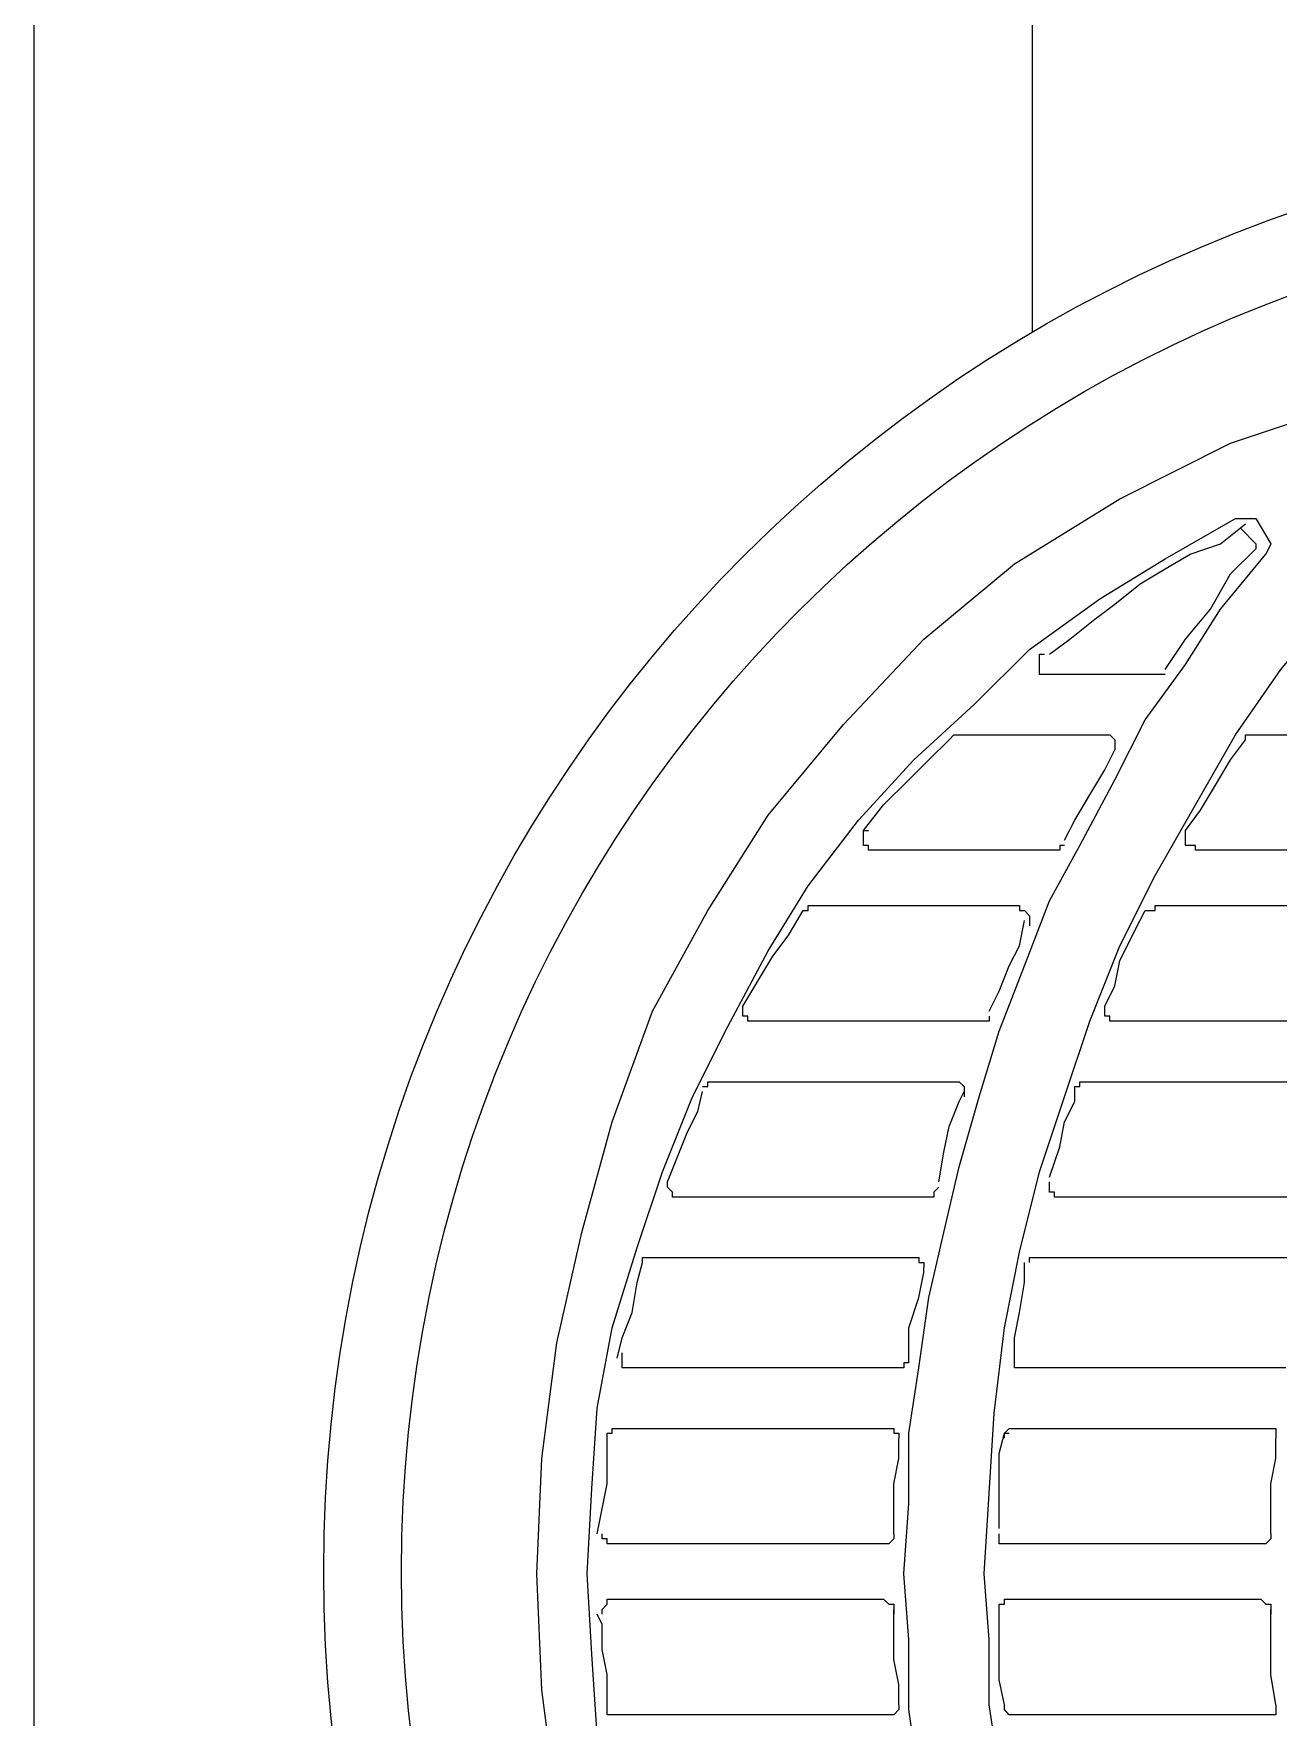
# Model space of a CAD drawing. Extents: x -14808 to 281570, y -29214 to 19989.
# Drawn here: x -169.3 to -57.2, y 10421.3 to 10573 of the extents above; entities that cross this region are included whole.
import ezdxf

# ---------------------------------------------------------------- set-up
doc = ezdxf.new("R2010")
doc.units = 0
doc.header["$LTSCALE"] = 0.25
doc.layers.add('PW-EQPM', color=31, linetype='Continuous')

# ---------------------------------------------------------------- blocks, each defined once
blk = doc.blocks.new('P-10 Top')
at = {"lineweight": 25, "ltscale": 1.032}
blk.add_lwpolyline([(-642.14, 260.75), (-763.71, 260.75), (-763.71, -260.75), (-657.52, -260.75)], dxfattribs=at)
blk.add_lwpolyline([(-542.27, 122.24), (-542.27, 158.15, 0.414214), (-558.66, 174.54), (-657.42, 174.54, 0.414214), (-673.81, 158.15), (-673.81, 122.24)], format="xyb")
blk.add_lwpolyline([(-716.6, -10.46), (-717.96, -0.04), (-718.42, 10.39), (-717.96, 20.78), (-716.6, 31.2), (-714.34, 41.16), (-711.62, 51.12), (-708, 61.08), (-703.02, 70.15), (-697.58, 78.75), (-690.8, 86.91), (-683.56, 94.61), (-675.4, 101.39), (-665.9, 107.26), (-655.94, 112.27), (-645.06, 115.89), (-633.74, 119.05), (-621.06, 120.87), (-607.48, 121.77), (-607.48, 121.77)])
at = {"color": 8}
for points in [[(-676.76, -7.27), (-677.66, -1.4), (-677.66, 4.48), (-678.12, 10.39), (-677.66, 17.63), (-677.22, 24.86), (-676.3, 32.57), (-674.94, 39.37), (-673.14, 46.61), (-670.88, 53.38), (-668.6, 60.19), (-665.9, 66.99), (-662.72, 73.33), (-659.1, 79.67), (-655.48, 85.98), (-651.4, 91.89), (-646.88, 97.3), (-641.9, 103.21), (-637.36, 108.63), (-631.94, 113.61)], [(-676.76, -7.27), (-677.66, -1.4), (-677.66, 4.48), (-678.12, 10.39), (-677.66, 17.63), (-677.22, 24.86), (-676.3, 32.57), (-674.94, 39.37), (-673.14, 46.61), (-670.88, 53.38), (-668.6, 60.19), (-665.9, 66.99), (-662.72, 73.33), (-659.1, 79.67), (-655.48, 85.98), (-651.4, 91.89), (-646.88, 97.3), (-641.9, 103.21), (-637.36, 108.63), (-631.94, 113.61)], [(-712.98, -4.12), (-713.44, 3.15), (-713.88, 10.39), (-713.44, 18.09), (-712.98, 25.33), (-711.62, 32.57), (-709.36, 39.8), (-707.1, 46.61), (-704.38, 53.38), (-701.2, 59.72), (-697.58, 66.53), (-693.96, 72.4), (-689.44, 78.31), (-684.46, 83.73), (-679.02, 88.71), (-674.04, 93.69), (-667.7, 98.23), (-661.82, 101.85), (-655.48, 105.47)], [(-712.98, -4.12), (-713.44, 3.15), (-713.88, 10.39), (-713.44, 18.09), (-712.98, 25.33), (-711.62, 32.57), (-709.36, 39.8), (-707.1, 46.61), (-704.38, 53.38), (-701.2, 59.72), (-697.58, 66.53), (-693.96, 72.4), (-689.44, 78.31), (-684.46, 83.73), (-679.02, 88.71), (-674.04, 93.69), (-667.7, 98.23), (-661.82, 101.85), (-655.48, 105.47)], [(-672.24, 93.25), (-670.42, 94.61), (-668.16, 96.41), (-666.34, 97.77), (-664.08, 99.59), (-661.82, 100.95), (-659.56, 102.28), (-656.84, 103.21), (-654.58, 105.01)], [(-672.24, 93.25), (-670.42, 94.61), (-668.16, 96.41), (-666.34, 97.77), (-664.08, 99.59), (-661.82, 100.95), (-659.56, 102.28), (-656.84, 103.21), (-654.58, 105.01)], [(-655.48, 105.47), (-653.66, 105.47), (-652.3, 103.21), (-652.76, 102.28)], [(-655.48, 105.47), (-653.66, 105.47), (-652.3, 103.21), (-652.76, 102.28)], [(-655.02, 104.57), (-653.66, 103.21), (-653.66, 102.75)], [(-655.02, 104.57), (-653.66, 103.21), (-653.66, 102.75)], [(-684, -8.17), (-684.9, -1.83), (-684.9, 4.48), (-685.36, 10.39), (-684.9, 16.73), (-684.9, 23.07), (-684, 28.95), (-683.1, 35.29), (-681.74, 41.16), (-680.38, 47.07), (-678.58, 53.38), (-676.76, 59.29), (-674.5, 65.17), (-672.24, 71.04), (-669.52, 76.02), (-666.34, 81.93), (-663.62, 87.34), (-660, 92.32), (-656.84, 97.3), (-652.76, 102.28)], [(-684, -8.17), (-684.9, -1.83), (-684.9, 4.48), (-685.36, 10.39), (-684.9, 16.73), (-684.9, 23.07), (-684, 28.95), (-683.1, 35.29), (-681.74, 41.16), (-680.38, 47.07), (-678.58, 53.38), (-676.76, 59.29), (-674.5, 65.17), (-672.24, 71.04), (-669.52, 76.02), (-666.34, 81.93), (-663.62, 87.34), (-660, 92.32), (-656.84, 97.3), (-652.76, 102.28)], [(-661.82, 91.89), (-660, 94.61), (-657.74, 97.3), (-655.94, 100.49), (-653.66, 102.75)], [(-661.82, 91.89), (-660, 94.61), (-657.74, 97.3), (-655.94, 100.49), (-653.66, 102.75)], [(-672.24, 91.43), (-672.24, 91.43), (-672.24, 91.43), (-672.24, 91.43), (-672.24, 91.43), (-672.68, 91.43), (-672.68, 91.43), (-672.68, 91.43), (-673.14, 91.43), (-673.14, 91.89), (-673.14, 91.89), (-673.14, 92.32), (-673.14, 92.32), (-673.14, 92.32), (-673.14, 92.32), (-673.14, 92.32), (-673.14, 92.79), (-673.14, 92.79), (-673.14, 92.79), (-673.14, 93.25), (-672.68, 93.25), (-672.68, 93.25)], [(-662.72, 91.43), (-672.24, 91.43)], [(-662.72, 91.43), (-662.72, 91.43)], [(-662.28, 91.43), (-662.72, 91.43), (-662.72, 91.43)], [(-661.82, 91.43), (-661.82, 91.43), (-662.28, 91.43), (-662.28, 91.43), (-662.28, 91.43)], [(-661.82, 91.43), (-661.82, 91.43), (-661.82, 91.43)], [(-688.98, 77.38), (-687.18, 79.67), (-684.9, 81.93), (-683.1, 83.73), (-681.28, 85.55)], [(-688.98, 77.38), (-687.18, 79.67), (-684.9, 81.93), (-683.1, 83.73), (-681.28, 85.55)], [(-681.28, 85.55), (-681.28, 85.55), (-680.84, 85.98)], [(-680.84, 85.98), (-680.84, 85.98), (-680.84, 85.98), (-680.84, 85.98), (-680.38, 85.98), (-680.38, 85.98)], [(-680.38, 85.98), (-667.26, 85.98)], [(-680.38, 85.98), (-680.38, 85.98), (-680.38, 85.98)], [(-667.26, 85.98), (-667.26, 85.98), (-667.26, 85.98), (-666.8, 85.98), (-666.8, 85.98), (-666.8, 85.98), (-666.34, 85.55), (-666.34, 85.55), (-666.34, 85.55), (-666.34, 85.55), (-666.34, 85.55), (-666.34, 85.55), (-666.34, 85.09), (-666.34, 85.09), (-666.34, 85.09), (-666.34, 85.09), (-666.34, 84.65), (-666.34, 84.65), (-666.34, 84.65)], [(-660, 77.38), (-658.64, 79.21), (-657.28, 81.47), (-655.94, 83.73), (-654.58, 85.55)], [(-660, 77.38), (-658.64, 79.21), (-657.28, 81.47), (-655.94, 83.73), (-654.58, 85.55)], [(-654.58, 85.55), (-654.58, 85.55), (-654.58, 85.98), (-654.12, 85.98), (-654.12, 85.98)], [(-654.58, 85.55), (-654.58, 85.55), (-654.58, 85.55)], [(-654.12, 85.98), (-654.12, 85.98), (-653.66, 85.98)], [(-653.66, 85.98), (-625.6, 85.98)], [(-653.66, 85.98), (-653.66, 85.98)], [(-670.88, 76.49), (-669.96, 78.31), (-668.6, 80.57), (-667.26, 82.83), (-666.34, 84.65)], [(-670.88, 76.49), (-669.96, 78.31), (-668.6, 80.57), (-667.26, 82.83), (-666.34, 84.65)], [(-688.08, 75.59), (-688.08, 75.59), (-688.08, 75.59), (-688.54, 75.59), (-688.54, 76.02), (-688.54, 76.02), (-688.54, 76.02), (-688.54, 76.02), (-688.54, 76.02), (-688.98, 76.02), (-688.98, 76.02), (-688.98, 76.02), (-688.98, 76.49), (-688.98, 76.49), (-688.98, 76.95), (-688.98, 76.95), (-688.98, 76.95), (-688.98, 76.95), (-688.98, 76.95), (-688.98, 77.38), (-688.98, 77.38), (-688.54, 77.38)], [(-659.1, 75.59), (-659.1, 75.59), (-659.1, 75.59), (-659.1, 75.59), (-659.1, 76.02), (-659.56, 76.02), (-659.56, 76.02), (-659.56, 76.02), (-660, 76.02), (-660, 76.02), (-660, 76.02), (-660, 76.49), (-660, 76.49), (-660, 76.95), (-660, 76.95), (-660, 76.95), (-660, 76.95), (-660, 76.95), (-660, 77.38)], [(-671.32, 76.02), (-671.32, 75.59), (-671.78, 75.59), (-671.78, 75.59), (-671.78, 75.59)], [(-670.88, 76.02), (-670.88, 76.02), (-670.88, 76.02), (-670.88, 76.02), (-670.88, 76.02), (-671.32, 76.02), (-671.32, 76.02)], [(-670.88, 76.02), (-670.88, 76.02)], [(-671.78, 75.59), (-688.08, 75.59)], [(-671.78, 75.59), (-671.78, 75.59)], [(-632.38, 75.59), (-659.1, 75.59)], [(-699.86, 61.55), (-698.5, 63.81), (-697.14, 66.06), (-695.78, 67.89), (-694.42, 70.15)], [(-699.86, 61.55), (-698.5, 63.81), (-697.14, 66.06), (-695.78, 67.89), (-694.42, 70.15)], [(-694.42, 70.15), (-693.96, 70.15), (-693.96, 70.15), (-693.96, 70.15), (-693.96, 70.15)], [(-694.42, 70.15), (-694.42, 70.15), (-694.42, 70.15)], [(-693.96, 70.15), (-693.96, 70.61), (-693.52, 70.61)], [(-693.52, 70.61), (-675.4, 70.61)], [(-693.52, 70.61), (-693.52, 70.61)], [(-675.4, 70.61), (-674.94, 70.61), (-674.94, 70.61), (-674.94, 70.15), (-674.5, 70.15), (-674.5, 70.15), (-674.5, 70.15), (-674.5, 70.15), (-674.5, 70.15), (-674.5, 70.15), (-674.5, 70.15), (-674.04, 69.68), (-674.04, 69.68), (-674.04, 69.25), (-674.04, 69.25), (-674.04, 69.25), (-674.04, 69.25), (-674.04, 69.25), (-674.04, 68.79)], [(-667.26, 61.55), (-666.34, 63.37), (-665.9, 65.63), (-664.54, 68.35), (-663.62, 70.15)], [(-667.26, 61.55), (-666.34, 63.37), (-665.9, 65.63), (-664.54, 68.35), (-663.62, 70.15)], [(-663.62, 70.15), (-663.62, 70.15), (-663.62, 70.15), (-663.18, 70.15), (-663.18, 70.15), (-663.18, 70.15)], [(-663.62, 70.15), (-663.62, 70.15)], [(-663.18, 70.15), (-662.72, 70.15), (-662.72, 70.15), (-662.72, 70.61), (-662.72, 70.61)], [(-663.18, 70.15), (-663.18, 70.15)], [(-662.72, 70.61), (-636.92, 70.61)], [(-662.72, 70.61), (-662.72, 70.61)], [(-677.66, 61.08), (-676.76, 62.91), (-675.86, 65.17), (-674.94, 66.99), (-674.5, 69.25)], [(-677.66, 61.08), (-676.76, 62.91), (-675.86, 65.17), (-674.94, 66.99), (-674.5, 69.25)], [(-698.5, 60.19), (-698.94, 60.19), (-698.94, 60.19), (-698.94, 60.19), (-698.94, 60.19), (-698.94, 60.19), (-699.4, 60.19), (-699.4, 60.65), (-699.4, 60.65), (-699.86, 60.65), (-699.86, 60.65), (-699.86, 60.65), (-699.86, 61.08), (-699.86, 61.08), (-699.86, 61.08), (-699.86, 61.08), (-699.86, 61.08), (-699.86, 61.55), (-699.86, 61.55)], [(-666.34, 60.19), (-666.34, 60.19), (-666.34, 60.19), (-666.34, 60.19), (-666.8, 60.19), (-666.8, 60.19), (-666.8, 60.19), (-666.8, 60.65), (-667.26, 60.65), (-667.26, 60.65), (-667.26, 60.65), (-667.26, 60.65), (-667.26, 60.65), (-667.26, 61.08), (-667.26, 61.08), (-667.26, 61.08), (-667.26, 61.08), (-667.26, 61.08), (-667.26, 61.55)], [(-678.58, 60.19), (-698.5, 60.19)], [(-678.12, 60.19), (-678.58, 60.19)], [(-678.12, 60.19), (-678.12, 60.19), (-678.12, 60.19), (-678.12, 60.19), (-678.12, 60.19)], [(-677.66, 60.19), (-678.12, 60.19)], [(-677.66, 60.65), (-677.66, 60.65), (-677.66, 60.65), (-677.66, 60.65), (-677.66, 60.19), (-677.66, 60.19)], [(-677.66, 60.65), (-677.66, 60.65)], [(-641.44, 60.19), (-666.34, 60.19)], [(-703.48, 54.31), (-703.02, 54.31), (-703.02, 54.74), (-703.02, 54.74), (-703.02, 54.74), (-702.56, 54.74)], [(-702.56, 54.74), (-702.56, 54.74), (-702.56, 54.74), (-702.56, 54.74), (-702.56, 54.74)], [(-702.56, 54.74), (-702.56, 54.74)], [(-702.56, 54.74), (-702.12, 54.74)], [(-702.12, 54.74), (-680.84, 54.74)], [(-680.84, 54.74), (-680.84, 54.74), (-680.84, 54.74), (-680.38, 54.74), (-680.38, 54.74), (-680.38, 54.74), (-680.38, 54.74), (-680.38, 54.74), (-680.38, 54.74), (-679.92, 54.31), (-679.92, 54.31), (-679.92, 54.31), (-679.92, 53.85), (-679.92, 53.85), (-679.92, 53.85), (-679.92, 53.85), (-679.92, 53.85), (-679.92, 53.85), (-679.92, 53.38)], [(-669.96, 54.31), (-669.52, 54.31), (-669.52, 54.74), (-669.52, 54.74), (-669.52, 54.74)], [(-669.52, 54.74), (-669.52, 54.74), (-669.52, 54.74), (-669.06, 54.74), (-669.06, 54.74)], [(-669.52, 54.74), (-669.52, 54.74)], [(-669.06, 54.74), (-668.6, 54.74)], [(-668.6, 54.74), (-645.06, 54.74)], [(-706.64, 45.71), (-705.74, 47.97), (-704.84, 50.23), (-703.92, 52.05), (-703.48, 53.85)], [(-706.64, 45.71), (-705.74, 47.97), (-704.84, 50.23), (-703.92, 52.05), (-703.48, 53.85)], [(-703.48, 54.31), (-703.48, 54.31)], [(-682.2, 45.71), (-681.74, 48.4), (-681.28, 50.69), (-680.38, 52.95), (-679.92, 53.85)], [(-682.2, 45.71), (-681.74, 48.4), (-681.28, 50.69), (-680.38, 52.95), (-679.92, 53.85)], [(-672.24, 46.14), (-671.32, 48.87), (-670.88, 51.12), (-669.96, 52.95), (-669.96, 53.85)], [(-672.24, 46.14), (-671.32, 48.87), (-670.88, 51.12), (-669.96, 52.95), (-669.96, 53.85)], [(-669.96, 53.85), (-669.96, 54.31), (-669.96, 54.31)], [(-705.74, 44.35), (-705.74, 44.35), (-705.74, 44.35), (-706.18, 44.35), (-706.18, 44.35), (-706.18, 44.35), (-706.18, 44.78), (-706.18, 44.78), (-706.18, 44.78), (-706.18, 44.78), (-706.64, 45.25), (-706.64, 45.25), (-706.64, 45.25), (-706.64, 45.25), (-706.64, 45.25), (-706.64, 45.71), (-706.64, 45.71), (-706.64, 45.71), (-706.64, 45.71)], [(-671.32, 44.35), (-671.78, 44.35), (-671.78, 44.35), (-671.78, 44.35), (-671.78, 44.35), (-671.78, 44.35), (-671.78, 44.78), (-672.24, 44.78), (-672.24, 44.78), (-672.24, 44.78), (-672.24, 45.25), (-672.24, 45.25), (-672.24, 45.25), (-672.24, 45.25), (-672.24, 45.25), (-672.24, 45.25), (-672.24, 45.71), (-672.24, 45.71), (-672.24, 45.71)], [(-683.1, 44.35), (-705.74, 44.35)], [(-682.64, 44.35), (-682.64, 44.35), (-682.64, 44.35), (-683.1, 44.35), (-683.1, 44.35)], [(-683.1, 44.35), (-683.1, 44.35)], [(-682.2, 45.25), (-682.2, 45.25), (-682.64, 44.78), (-682.64, 44.78), (-682.64, 44.78), (-682.64, 44.35)], [(-682.2, 45.25), (-682.2, 45.25), (-682.2, 45.25)], [(-647.78, 44.35), (-671.32, 44.35)], [(-711.18, 29.84), (-710.72, 31.67), (-709.82, 33.93), (-709.36, 36.65), (-708.9, 38.44)], [(-711.18, 29.84), (-710.72, 31.67), (-709.82, 33.93), (-709.36, 36.65), (-708.9, 38.44)], [(-708.9, 38.44), (-708.9, 38.91), (-708.46, 38.91), (-708.46, 38.91), (-708.46, 38.91)], [(-708.9, 38.44), (-708.9, 38.44), (-708.9, 38.44)], [(-708.46, 38.91), (-708.46, 38.91), (-708.46, 38.91), (-708, 38.91), (-708, 38.91)], [(-708.46, 38.91), (-708.46, 38.91)], [(-708, 38.91), (-684.9, 38.91)], [(-708, 38.91), (-708, 38.91)], [(-684.9, 38.91), (-684.9, 38.91), (-684.46, 38.91), (-684.46, 38.91), (-684, 38.91), (-684, 38.91), (-684, 38.91), (-684, 38.91), (-684, 38.91), (-684, 38.44), (-684, 38.44), (-683.56, 38.44), (-683.56, 38.44), (-683.56, 38.44), (-683.56, 38.01), (-683.56, 38.01)], [(-684.9, 29.41), (-684.9, 32.57), (-684, 35.29), (-683.56, 37.55), (-683.56, 38.01)], [(-684.9, 29.41), (-684.9, 32.57), (-684, 35.29), (-683.56, 37.55), (-683.56, 38.01)], [(-675.4, 29.84), (-675.4, 31.67), (-674.94, 33.93), (-674.5, 36.65), (-674.5, 38.44)], [(-675.4, 29.84), (-675.4, 31.67), (-674.94, 33.93), (-674.5, 36.65), (-674.5, 38.44)], [(-674.04, 38.91), (-673.58, 38.91)], [(-674.04, 38.44), (-674.04, 38.91), (-674.04, 38.91), (-674.04, 38.91), (-674.04, 38.91)], [(-674.04, 38.44), (-674.04, 38.44), (-674.04, 38.44)], [(-673.58, 38.91), (-673.58, 38.91), (-673.58, 38.91), (-673.14, 38.91), (-673.14, 38.91)], [(-673.14, 38.91), (-650.04, 38.91)], [(-673.14, 38.91), (-673.14, 38.91)], [(-709.82, 28.95), (-709.82, 28.95), (-709.82, 28.95), (-710.26, 28.95), (-710.26, 28.95), (-710.72, 28.95), (-710.72, 28.95), (-710.72, 28.95), (-710.72, 29.41), (-710.72, 29.41), (-710.72, 29.41), (-710.72, 29.41), (-710.72, 29.41), (-710.72, 29.84), (-710.72, 29.84), (-710.72, 30.31)], [(-686.26, 28.95), (-709.82, 28.95)], [(-685.82, 28.95), (-686.26, 28.95)], [(-685.82, 28.95), (-685.82, 28.95), (-685.82, 28.95), (-685.82, 28.95), (-685.82, 28.95), (-685.82, 28.95), (-685.82, 28.95)], [(-685.36, 28.95), (-685.82, 28.95)], [(-684.9, 29.41), (-685.36, 29.41), (-685.36, 29.41), (-685.36, 28.95), (-685.36, 28.95)], [(-684.9, 29.41), (-684.9, 29.41), (-684.9, 29.41), (-684.9, 29.41)], [(-674.5, 28.95), (-674.5, 28.95), (-674.5, 28.95), (-674.94, 28.95), (-674.94, 28.95), (-675.4, 28.95), (-675.4, 28.95), (-675.4, 28.95), (-675.4, 29.41), (-675.4, 29.41), (-675.4, 29.41), (-675.4, 29.41), (-675.4, 29.41), (-675.4, 29.84), (-675.4, 29.84), (-675.4, 29.84)], [(-651.86, 28.95), (-674.5, 28.95)], [(-651.86, 28.95), (-651.86, 28.95)], [(-650.96, 28.95), (-651.4, 28.95), (-651.4, 28.95), (-651.86, 28.95), (-651.86, 28.95)], [(-712.98, 14.01), (-712.52, 16.26), (-712.08, 18.52), (-712.08, 21.24), (-712.08, 23.07)], [(-712.98, 14.01), (-712.52, 16.26), (-712.08, 18.52), (-712.08, 21.24), (-712.08, 23.07)], [(-712.08, 23.07), (-712.08, 23.07), (-712.08, 23.07), (-711.62, 23.07), (-711.62, 23.5)], [(-712.08, 22.61), (-712.08, 23.07), (-712.08, 23.07), (-712.08, 23.07)], [(-711.62, 23.5), (-711.62, 23.5), (-711.62, 23.5), (-711.62, 23.5), (-711.18, 23.5), (-711.18, 23.5)], [(-711.62, 23.5), (-711.62, 23.5), (-711.62, 23.5)], [(-711.18, 23.5), (-710.72, 23.5)], [(-710.72, 23.5), (-687.18, 23.5)], [(-687.18, 23.5), (-686.72, 23.5), (-686.72, 23.5), (-686.26, 23.5), (-686.26, 23.5), (-686.26, 23.5), (-686.26, 23.5), (-686.26, 23.5), (-686.26, 23.07), (-685.82, 23.07), (-685.82, 23.07), (-685.82, 23.07), (-685.82, 23.07), (-685.82, 22.61), (-685.82, 22.61), (-685.82, 22.61)], [(-676.76, 14.47), (-676.76, 16.26), (-676.76, 18.99), (-676.76, 21.24), (-676.3, 23.07)], [(-676.76, 14.47), (-676.76, 16.26), (-676.76, 18.99), (-676.76, 21.24), (-676.3, 23.07)], [(-676.3, 23.07), (-675.86, 23.5)], [(-676.3, 23.07), (-676.3, 23.07), (-676.3, 23.07), (-675.86, 23.07)], [(-676.3, 22.61), (-676.3, 23.07), (-676.3, 23.07), (-676.3, 23.07)], [(-675.86, 23.5), (-675.86, 23.5), (-675.86, 23.5), (-675.86, 23.5), (-675.86, 23.5), (-675.86, 23.5), (-675.4, 23.5), (-675.4, 23.5), (-675.4, 23.5)], [(-675.4, 23.5), (-652.76, 23.5)], [(-652.76, 23.5), (-652.76, 23.5), (-652.3, 23.5), (-652.3, 23.5), (-652.3, 23.5), (-652.3, 23.5), (-652.3, 23.5), (-651.86, 23.5), (-651.86, 23.07), (-651.86, 23.07), (-651.86, 23.07), (-651.86, 23.07), (-651.86, 23.07), (-651.86, 22.61), (-651.86, 22.61), (-651.86, 22.61)], [(-686.26, 14.01), (-686.26, 16.26), (-686.26, 18.52), (-685.82, 20.78), (-685.82, 22.61)], [(-686.26, 14.01), (-686.26, 16.26), (-686.26, 18.52), (-685.82, 20.78), (-685.82, 22.61)], [(-652.3, 14.01), (-652.3, 16.26), (-652.3, 18.52), (-651.86, 20.78), (-651.86, 22.61)], [(-652.3, 14.01), (-652.3, 16.26), (-652.3, 18.52), (-651.86, 20.78), (-651.86, 22.61)], [(-711.62, 13.11), (-711.62, 13.11), (-711.62, 13.11), (-712.08, 13.11), (-712.08, 13.11), (-712.08, 13.11), (-712.08, 13.11), (-712.08, 13.54), (-712.08, 13.54), (-712.52, 13.54), (-712.52, 13.54), (-712.52, 14.01), (-712.52, 14.01), (-712.52, 14.01), (-712.52, 14.01), (-712.52, 14.01)], [(-686.26, 14.01), (-686.26, 14.01), (-686.26, 14.01), (-686.26, 14.01), (-686.26, 14.01), (-686.26, 13.54), (-686.26, 13.54), (-686.26, 13.54), (-686.72, 13.11), (-686.72, 13.11), (-686.72, 13.11), (-687.18, 13.11), (-687.18, 13.11), (-687.18, 13.11), (-687.18, 13.11), (-687.18, 13.11)], [(-675.86, 13.11), (-675.86, 13.11), (-675.86, 13.11), (-675.86, 13.11), (-676.3, 13.11), (-676.3, 13.11), (-676.76, 13.11), (-676.76, 13.54), (-676.76, 13.54), (-676.76, 13.54), (-676.76, 13.54), (-676.76, 14.01), (-676.76, 14.01), (-676.76, 14.01), (-676.76, 14.01), (-676.76, 14.01)], [(-652.3, 14.01), (-652.3, 14.01), (-652.3, 13.54), (-652.3, 13.54)], [(-652.3, 14.01), (-652.3, 14.01), (-652.3, 14.01), (-652.3, 14.01)], [(-687.18, 13.11), (-711.62, 13.11)], [(-653.22, 13.11), (-675.86, 13.11)], [(-652.3, 13.54), (-652.3, 13.54), (-652.76, 13.11), (-652.76, 13.11), (-652.76, 13.11), (-653.22, 13.11), (-653.22, 13.11), (-653.22, 13.11), (-653.22, 13.11), (-653.22, 13.11)], [(-712.52, 6.77), (-712.52, 7.2), (-712.52, 7.2), (-712.52, 7.2), (-712.52, 7.2), (-712.52, 7.2), (-712.52, 7.2), (-712.08, 7.67), (-712.08, 7.67), (-712.08, 7.67), (-712.08, 7.67), (-712.08, 8.13), (-712.08, 8.13), (-711.62, 8.13), (-711.62, 8.13), (-711.62, 8.13)], [(-711.62, 8.13), (-687.18, 8.13)], [(-687.18, 8.13), (-687.18, 8.13), (-687.18, 8.13), (-687.18, 8.13), (-687.18, 8.13), (-686.72, 7.67), (-686.72, 7.67), (-686.72, 7.67), (-686.26, 7.67), (-686.26, 7.2), (-686.26, 7.2), (-686.26, 7.2), (-686.26, 7.2), (-686.26, 7.2), (-686.26, 7.2), (-686.26, 6.77)], [(-676.76, 6.77), (-676.76, 7.2), (-676.76, 7.2), (-676.76, 7.2), (-676.76, 7.2), (-676.76, 7.2), (-676.76, 7.2), (-676.76, 7.67), (-676.76, 7.67), (-676.76, 7.67), (-676.3, 7.67), (-676.3, 8.13), (-675.86, 8.13), (-675.86, 8.13), (-675.86, 8.13), (-675.86, 8.13)], [(-675.86, 8.13), (-653.22, 8.13)], [(-653.22, 8.13), (-653.22, 8.13), (-653.22, 8.13), (-653.22, 8.13), (-653.22, 8.13), (-652.76, 7.67), (-652.76, 7.67), (-652.76, 7.67), (-652.3, 7.67), (-652.3, 7.67)], [(-652.3, 7.67), (-652.3, 7.2), (-652.3, 7.2), (-652.3, 7.2)], [(-712.08, -1.4), (-712.08, 1.32), (-712.52, 3.58), (-712.52, 5.84), (-712.98, 6.77)], [(-712.08, -1.4), (-712.08, 1.32), (-712.52, 3.58), (-712.52, 5.84), (-712.98, 6.77)], [(-685.82, -1.4), (-685.82, 0.43), (-686.26, 2.69), (-686.26, 4.94), (-686.26, 7.2)], [(-685.82, -1.4), (-685.82, 0.43), (-686.26, 2.69), (-686.26, 4.94), (-686.26, 7.2)], [(-676.3, -1.4), (-676.76, 0.86), (-676.76, 2.69), (-676.76, 4.48), (-676.76, 6.77)], [(-676.3, -1.4), (-676.76, 0.86), (-676.76, 2.69), (-676.76, 4.48), (-676.76, 6.77)], [(-652.3, 7.2), (-652.3, 7.2), (-652.3, 7.2), (-652.3, 6.77)], [(-651.86, -1.4), (-652.3, 1.32), (-652.3, 3.58), (-652.3, 5.84), (-652.3, 7.2)], [(-651.86, -1.4), (-652.3, 1.32), (-652.3, 3.58), (-652.3, 5.84), (-652.3, 7.2)], [(-712.08, -1.83), (-712.08, -1.83), (-712.08, -1.4), (-712.08, -1.4)], [(-685.82, -1.4), (-685.82, -1.4), (-685.82, -1.4), (-685.82, -1.4), (-685.82, -1.83), (-685.82, -1.83), (-685.82, -1.83), (-686.26, -2.29), (-686.26, -2.29), (-686.26, -2.29), (-686.26, -2.29), (-686.26, -2.29), (-686.26, -2.29), (-686.72, -2.29), (-686.72, -2.29), (-687.18, -2.29)], [(-676.3, -1.83), (-676.3, -1.4), (-676.3, -1.4), (-676.3, -1.4)], [(-651.86, -1.4), (-651.86, -1.4), (-651.86, -1.4), (-651.86, -1.4), (-651.86, -1.83), (-651.86, -1.83), (-651.86, -1.83), (-651.86, -2.29), (-651.86, -2.29), (-652.3, -2.29), (-652.3, -2.29), (-652.3, -2.29), (-652.3, -2.29), (-652.3, -2.29), (-652.76, -2.29), (-652.76, -2.29)], [(-711.62, -2.29), (-711.62, -2.29), (-712.08, -2.29), (-712.08, -1.83), (-712.08, -1.83)], [(-711.62, -2.29), (-711.62, -2.29), (-711.62, -2.29)], [(-711.18, -2.29), (-711.18, -2.29), (-711.62, -2.29), (-711.62, -2.29), (-711.62, -2.29), (-711.62, -2.29)], [(-710.72, -2.29), (-711.18, -2.29)], [(-687.18, -2.29), (-710.72, -2.29)], [(-675.86, -2.29), (-675.86, -2.29), (-676.3, -1.83), (-676.3, -1.83), (-676.3, -1.83)], [(-675.4, -2.29), (-675.4, -2.29), (-675.4, -2.29), (-675.86, -2.29), (-675.86, -2.29), (-675.86, -2.29), (-675.86, -2.29), (-675.86, -2.29), (-675.86, -2.29)], [(-652.76, -2.29), (-675.4, -2.29)]]:
    blk.add_lwpolyline(points, dxfattribs=at)
for radius in [129.56, 122.56]:
    blk.add_circle((-608.04, 10.62), radius)

msp = doc.modelspace()

# ---------------------------------------------------------------- block references
at = {"layer": 'PW-EQPM'}
msp.add_blockref('P-10 Top', (594.41, 10423.87, 0), dxfattribs=at)

doc.saveas('drawing.dxf')
